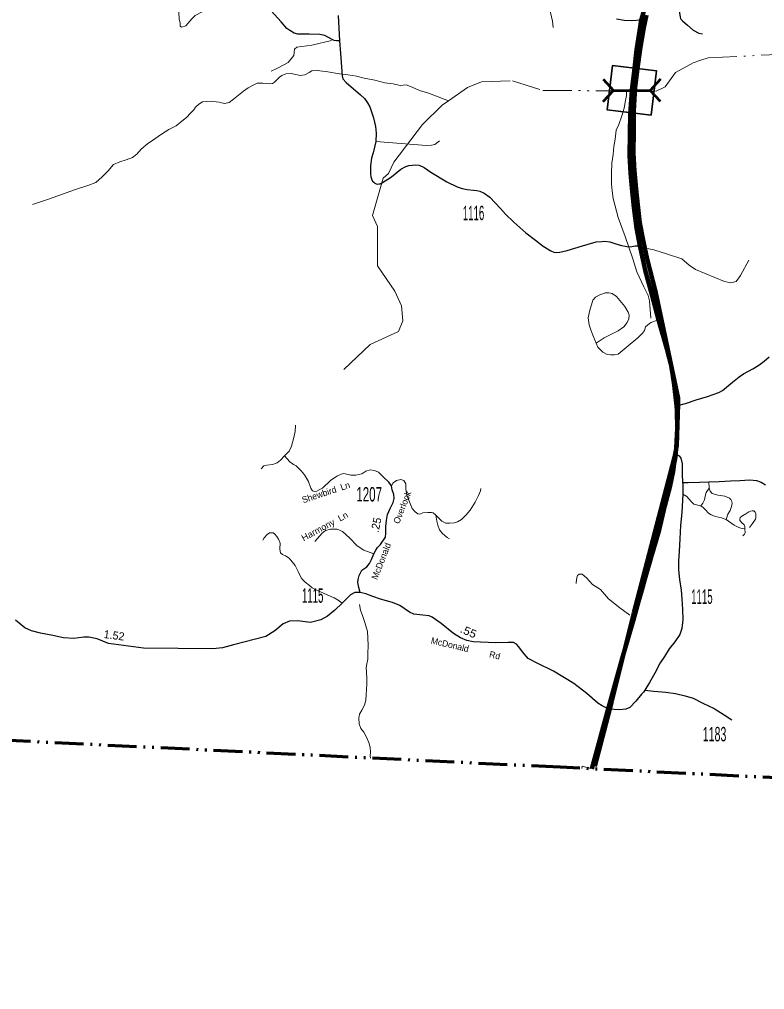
# Model space of a CAD drawing. Extents: x 152815 to 200516, y 146450 to 166891.
# Drawn here: x 167380 to 169708, y 147278 to 150308 of the extents above; entities that cross this region are included whole.
import ezdxf
from ezdxf.enums import TextEntityAlignment as Align

# ---------------------------------------------------------------- set-up
doc = ezdxf.new("R2010")
doc.units = 0
doc.header["$LTSCALE"] = 18
doc.linetypes.add('DASH_DOUBLE_DOT', pattern=[9.2, 5, -1.2, 0.3, -1.2, 0.3, -1.2])
doc.linetypes.add('SHORT_DASHED', pattern=[2.7, 1.5, -1.2])
for name, color, linetype in [('10', 7, 'Continuous'), ('11', 7, 'Continuous'), ('17', 7, 'Continuous')]:
    doc.layers.add(name, color=color, linetype=linetype)
for name, color, linetype, lineweight in [('29', 7, 'Continuous', 120), ('3', 7, 'Continuous', 158), ('31', 7, 'Continuous', 25), ('32', 7, 'Continuous', 25), ('35', 7, 'Continuous', 13), ('50', 7, 'Continuous', 13), ('52', 7, 'SHORT_DASHED', 60), ('59', 7, 'DASH_DOUBLE_DOT', 13), ('8', 7, 'Continuous', 25)]:
    doc.layers.add(name, color=color, linetype=linetype, lineweight=lineweight)

msp = doc.modelspace()

# ---------------------------------------------------------------- linework, layer by layer
at = {"layer": '29'}
msp.add_line((169168.5, 147967.39), (169219.57, 148155.16), dxfattribs=at)
for points in [[(169322.59, 150305.63), (169332.09, 150336.24), (169345.19, 150389.9), (169353.3, 150417.65), (169356.64, 150428.48)], [(169318.1, 149600.43), (169307.25, 149656.34), (169299.36, 149720.6), (169293.87, 149770.3), (169289.03, 149827.58), (169285.94, 149882.03), (169286.54, 149951.19), (169288.03, 150013.26), (169293.28, 150086.51), (169299.96, 150146.05), (169308.25, 150213.07), (169317.62, 150272.46), (169322.59, 150305.63)], [(169432.64, 149101.05), (169425.71, 149165.34), (169421.73, 149193.19), (169414.73, 149231.3), (169402.17, 149279.43), (169376.59, 149369.15), (169355.48, 149448.92), (169334.61, 149525.03), (169318.1, 149600.43)], [(169430.8, 148950.23), (169434.78, 149030.65), (169433.82, 149085.22), (169432.64, 149101.05)], [(169219.57, 148155.16), (169240.09, 148230.15), (169265.38, 148319.14), (169298.23, 148432.75), (169314.14, 148489.94), (169324.63, 148525.11), (169333.86, 148560.29), (169353.27, 148628.78), (169378.08, 148712.99), (169396.76, 148788.32), (169412.98, 148850.94), (169422.53, 148896.52), (169425.71, 148919.92), (169428.73, 148935.9), (169430.8, 148950.23)]]:
    msp.add_lwpolyline(points, dxfattribs=at)
at = {"layer": '3'}
for p, q in [((169437.44, 149124.61), (169366.94, 149458.61)), ((169230.44, 148178.61), (169299.69, 148455.11)), ((169177.69, 147975.36), (169230.44, 148178.61))]:
    msp.add_line(p, q, dxfattribs=at)
for points in [[(169329.44, 149613.86), (169318.19, 149672.36), (169311.69, 149728.36), (169306.19, 149778.11), (169301.44, 149835.36), (169298.44, 149889.86), (169298.94, 149959.11), (169299.44, 150021.86), (169303.69, 150094.86), (169310.44, 150154.36), (169320.69, 150220.86), (169330.19, 150281.11), (169338.69, 150320.86)], [(169366.94, 149458.61), (169340.94, 149559.61), (169329.44, 149613.86)], [(169434.19, 148977.36), (169437.44, 149106.61), (169437.44, 149124.61)], [(169299.69, 148455.11), (169419.44, 148912.61), (169426.94, 148940.36), (169429.69, 148956.61), (169434.19, 148977.36)]]:
    msp.add_lwpolyline(points, dxfattribs=at)
at = {"layer": '31', "lineweight": 35}
msp.add_lwpolyline([(169353.81, 150008.67), (169215.86, 150025.5), (169232.7, 150163.55), (169370.65, 150146.72)], close=True, dxfattribs=at)
at = {"layer": '32'}
for points in [[(169356.64, 150428.48), (169368.57, 150426.25), (169379.48, 150420.94), (169408.38, 150402.34), (169421.81, 150391.56), (169427.9, 150383.59), (169432.12, 150374.53), (169437.55, 150362.4), (169442.06, 150328.72), (169444.46, 150314.52), (169445.08, 150311.08), (169446.64, 150308.11), (169451.02, 150303.27), (169467.1, 150289.98), (169484.89, 150274.59), (169502.53, 150264.76), (169513.46, 150262.88)], [(168380.48, 150240.92), (168370.33, 150240.45), (168363.15, 150242.01), (168355.02, 150246.54), (168334.57, 150257.48), (168318.32, 150260.14), (168285.38, 150261.67), (168261.49, 150261.2), (168250.24, 150261.98), (168238.06, 150265.11), (168225.41, 150272.76), (168215.26, 150279.33), (168198.05, 150299.89), (168166.65, 150334.9)], [(168375.41, 150320.05), (168380.48, 150240.92)], [(169322.59, 150305.63), (169291.85, 150303.61), (169269.66, 150304.55), (169244.87, 150308.51)], [(168380.48, 150240.92), (168383.17, 150201.03), (168388.94, 150131.08), (168390.82, 150122.65), (168400.81, 150110.46), (168445.81, 150072.26), (168458.15, 150060.54), (168467.83, 150046.73), (168474.39, 150034.23), (168485.82, 150000.47), (168492.85, 149973.12), (168494.71, 149952.45), (168493.49, 149926.88), (168485.51, 149890.61), (168479.73, 149874.2), (168476.77, 149851.65), (168477.29, 149823.24), (168478.02, 149817), (168480.51, 149809.82), (168483.47, 149802.33), (168486.92, 149799.34), (168490.35, 149796.84), (168494.26, 149794.81), (168498.47, 149793.72), (168502.85, 149794.03), (168506.75, 149794.81), (168511.44, 149796.69), (168542.05, 149815.75), (168572.04, 149840.13), (168587.19, 149848.26), (168596.71, 149851.07), (168607.18, 149852.95), (168618.11, 149853.42), (168629.04, 149852.17), (168644.74, 149844.82), (168665.82, 149830.76), (168715.8, 149800.13), (168747.34, 149785.03), (168763.11, 149779.87), (168778.73, 149776.75), (168798.82, 149774.89), (168809.08, 149773.64), (168818.41, 149771.78), (168831.47, 149765.55), (168849.5, 149752.8), (168883.09, 149717.33), (168898.95, 149699.9), (168924.76, 149675.01), (168962.38, 149641.4), (168992.24, 149618.57), (169016.53, 149600.16), (169039.81, 149584.77), (169049.45, 149581.35), (169057.85, 149580.11), (169068.73, 149581.04), (169090.81, 149586.33), (169138.7, 149600.95), (169181.61, 149612.78), (169199.03, 149614.65), (169208.98, 149614.96), (169224.53, 149612.78), (169240.08, 149608.11), (169261.22, 149602.2), (169272.42, 149599.4), (169282.37, 149597.84), (169293.25, 149598.78), (169303.2, 149600.64), (169318.1, 149600.43)], [(169432.64, 149101.05), (169461.18, 149108.31), (169493.84, 149119.44), (169529.64, 149129.85), (169564.95, 149142.44), (169576.08, 149148.73), (169607.76, 149174.87), (169628.32, 149191.81), (169641.63, 149200.76), (169670.65, 149216.25), (169689.52, 149227.87), (169706.21, 149240.21), (169721.69, 149254.01)], [(169430.8, 148950.23), (169440.82, 148944.81), (169446.71, 148937.86), (169450.64, 148919.45), (169450.42, 148889.75), (169451.73, 148862.01)], [(168444.86, 148517.74), (168440.31, 148533.56), (168437.46, 148549.19), (168438.17, 148559.14), (168441.37, 148571.22), (168450.25, 148587.57), (168465.17, 148598.58), (168474.05, 148608.53), (168480.45, 148620.97), (168486.84, 148639.09), (168493.23, 148650.82), (168499.27, 148658.28), (168508.51, 148668.23), (168523.43, 148690.61), (168525.2, 148703.41), (168525.2, 148724.01), (168526.98, 148742.85), (168530.18, 148761.32), (168538.35, 148780.87), (168547.23, 148799.34), (168550.43, 148812.14), (168550.07, 148823.86), (168544.74, 148838.78), (168542.97, 148851.22), (168534.09, 148862.95), (168516.68, 148878.94)], [(169451.73, 148862.01), (169452.17, 148854.58), (169452.83, 148840.39), (169452.97, 148824.9), (169449.33, 148767.87), (169445.62, 148727.16), (169442.78, 148685.4), (169441.26, 148646.04), (169439.29, 148615.68), (169438.64, 148588.82), (169442.13, 148559.07), (169447.01, 148525.19), (169449.11, 148497.91), (169451.52, 148464.58), (169451.95, 148433.78), (169448.9, 148405.61), (169443, 148387.26), (169427.5, 148363.67), (169410.26, 148342.27), (169394.76, 148318.02), (169381.66, 148298.58), (169364.75, 148266.26), (169348.59, 148236.99), (169334.14, 148212.83)], [(169451.73, 148862.01), (169468.76, 148861.35), (169504.34, 148862.45), (169533.73, 148863.87), (169566.38, 148864.41), (169601.09, 148866.82), (169630.99, 148867.69), (169661.77, 148869.87), (169682.07, 148868.34), (169697.01, 148862.27), (169710.16, 148853.97)], [(169219.57, 148155.16), (169200.59, 148164.4), (169187.39, 148172.19), (169153.11, 148202.92), (169111.96, 148234.15), (169048.66, 148272.33), (168997.91, 148297.01), (168969.09, 148312.08), (168951.24, 148332.66), (168940.54, 148348.82), (168933.34, 148356.46), (168923.52, 148362.14), (168906.93, 148362.36), (168867.74, 148360.61), (168797.89, 148363.67), (168777.59, 148368.48), (168757.84, 148376.86), (168736.22, 148389.75), (168697.81, 148421.64), (168669.87, 148441.52), (168660.3, 148445.23), (168640.88, 148447.63), (168612.06, 148450.91), (168598.94, 148456.37), (168568.38, 148477.34), (168546.12, 148486.73), (168508.57, 148497.65), (168483.93, 148505.29), (168462.54, 148514.03), (168444.86, 148517.74), (168428.48, 148517.74), (168414.51, 148510.53), (168388.09, 148484.35), (168366.03, 148462.48), (168342.72, 148443.92), (168321.33, 148432.56), (168289.02, 148424.04), (168248.85, 148429.72), (168223.71, 148429.07), (168204.06, 148420.11), (168177.65, 148398.92), (168149.71, 148381.23), (168048.97, 148354.8), (168014.52, 148345.32), (167984.35, 148342.27), (167768.33, 148344.45), (167658.64, 148359.08), (167623.06, 148373.94), (167596.76, 148378.52), (167581.92, 148379.18), (167550.48, 148374.81)], [(167550.48, 148374.81), (167517.52, 148376.56), (167484.89, 148383.42), (167446.03, 148390.84), (167418.53, 148398.05), (167397.14, 148407.44), (167368.52, 148431.9)], [(169334.14, 148212.83), (169329.34, 148207.37), (169323.27, 148200.82), (169305.15, 148178.98), (169287.03, 148158.89), (169274.15, 148153.64), (169255.99, 148151.82), (169238.5, 148153.09), (169219.57, 148155.16)], [(169334.14, 148212.83), (169361.43, 148210), (169398.97, 148206.94), (169430.01, 148202.26), (169459.48, 148195.27), (169484.45, 148188.54), (169514.93, 148172.56), (169550.27, 148156.01), (169581.62, 148136.08), (169605.14, 148120.91)]]:
    msp.add_lwpolyline(points, dxfattribs=at)
at = {"layer": '35'}
for points in [[(167877.86, 150330.47), (167879.71, 150308.44), (167880.29, 150304.6), (167882.11, 150296.71), (167882.72, 150286.39), (167886.96, 150283.36), (167900.3, 150288), (167918.65, 150310.02), (167929.25, 150320.2), (167951.28, 150331.75), (167972.23, 150339.72), (167991.78, 150342.12), (168028.1, 150338.99), (168040.26, 150341.94), (168049.97, 150347.74), (168057.97, 150362.78), (168064.66, 150387.03), (168068.62, 150409.35), (168074.4, 150423.22), (168084.42, 150449.01), (168089.32, 150478.9)], [(168941.7, 150441.94), (168945.57, 150415.56), (168950.09, 150406.67), (168980.61, 150388.46), (169008.02, 150369.51), (169029.99, 150348.67), (169039.1, 150329.69), (169045.54, 150301.97), (169047.35, 150282.74)], [(168355.15, 150242.22), (168293.22, 150227.08), (168247.25, 150221.38), (168239.91, 150214.33), (168237.45, 150194.55), (168219.8, 150172.68), (168210.83, 150167.91), (168184.77, 150154.45), (168166.83, 150146.32)], [(168493.49, 149926.88), (168652.28, 149914.07), (168667.29, 149914.56), (168677.35, 149917.56), (168692.87, 149928.84)], [(169318.75, 149596.26), (169361.92, 149588.58), (169405.09, 149575.14), (169449.23, 149559.78), (169472.25, 149540.58), (169492.4, 149527.14), (169582.59, 149489.71), (169602.73, 149484.91), (169619.04, 149489.71), (169632.48, 149507.94), (169658.38, 149555.94)], [(169376.59, 149369.15), (169352.96, 149361.68), (169341.76, 149352.97), (169336.17, 149347.37), (169333.06, 149336.79), (169326.84, 149328.07), (169311.91, 149313.14), (169282.06, 149288.87), (169262.78, 149273.31), (169250.34, 149262.73), (169239.14, 149260.24), (169226.71, 149260.24), (169216.13, 149260.87), (169202.45, 149268.96), (169186.9, 149284.51), (169181.3, 149296.34)], [(168208.7, 148944.67), (168222.91, 148959.24), (168229.66, 148974.87), (168237.12, 149002.23), (168242.09, 149021.07), (168243.16, 149040.96)], [(168208.7, 148944.67), (168195.91, 148931.88), (168185.61, 148922.64), (168170.33, 148918.38), (168152.93, 148916.25), (168143.34, 148913.4), (168135.17, 148904.52)], [(168516.68, 148878.94), (168501.4, 148893.5), (168489.33, 148899.19), (168476.18, 148900.97), (168462.33, 148897.41), (168449.54, 148888.89), (168431.43, 148884.27), (168415.44, 148884.27), (168393.42, 148889.6), (168385.25, 148888.17), (168372.1, 148881.07), (168351.85, 148867.92), (168326.63, 148844.11), (168317.04, 148838.78), (168309.58, 148834.88), (168302.12, 148833.81), (168295.37, 148835.94), (168290.76, 148844.11), (168283.65, 148865.08), (168270.51, 148885.33), (168260.56, 148898.12), (168244.58, 148913.4), (168236.05, 148918.38), (168225.04, 148925.84), (168208.7, 148944.67)], [(168542.97, 148851.22), (168547.23, 148860.46), (168558.24, 148867.57), (168572.09, 148871.12), (168580.62, 148867.57), (168587.37, 148857.26), (168587.01, 148841.63), (168590.21, 148821.73), (168607.26, 148780.87), (168616.14, 148769.85), (168624.31, 148764.17), (168630.71, 148763.1), (168640.65, 148766.65), (168655.57, 148767.72), (168667.65, 148768.43), (168672.98, 148766.65), (168680.79, 148759.9)], [(169534.65, 148844.23), (169525.3, 148830.77), (169521.9, 148819.02), (169519.74, 148807.58), (169514.79, 148796.75), (169508.92, 148788.4)], [(169533.73, 148863.87), (169534.65, 148844.23), (169538.05, 148834.64), (169544.24, 148827.53), (169561.39, 148822.58), (169583.8, 148818.56), (169597.79, 148812.99), (169601.97, 148808.97), (169605.98, 148802.01), (169606.14, 148796.29), (169604.44, 148786.55), (169599.8, 148774.48), (169593.39, 148762.42), (169588.91, 148749.43), (169587.59, 148746.03)], [(168680.79, 148759.9), (168699.26, 148740.71), (168711.7, 148735.03), (168724.84, 148734.32), (168737.98, 148736.1), (168748.64, 148739.29), (168761.43, 148745.69), (168775.99, 148760.61), (168787.72, 148774.83), (168803.7, 148800.76), (168814, 148821.02), (168820.4, 148835.94), (168821.46, 148843.4)], [(169508.92, 148788.4), (169495.01, 148791.49), (169486.97, 148793.97), (169478.93, 148802.63), (169465.33, 148817.47), (169452.97, 148824.9)], [(169587.59, 148746.03), (169573.06, 148751.6), (169554.82, 148755.93), (169540.91, 148760.88), (169532.88, 148766.13), (169523.29, 148776.34), (169515.56, 148783.45), (169508.92, 148788.4)], [(168680.79, 148759.9), (168683.64, 148741.07), (168686.83, 148728.28), (168692.87, 148713.71), (168701.75, 148702.69), (168715.96, 148690.26), (168723.78, 148685.28)], [(169646.64, 148716.65), (169645.71, 148724.07), (169644.16, 148729.02), (169636.12, 148737.06), (169630.56, 148744.17), (169630.25, 148746.34), (169631.49, 148751.91), (169636.43, 148756.24), (169648.8, 148764.28), (169658.69, 148770.15), (169663.33, 148772.32), (169668.58, 148773.56), (169673.99, 148772.94), (169678.63, 148769.23), (169680.18, 148763.35), (169680.18, 148751.91), (169679.56, 148746.96), (169670.28, 148733.66), (169660.39, 148721.6)], [(169587.59, 148746.03), (169612.63, 148728.71), (169627.78, 148720.98), (169633.65, 148718.81), (169646.64, 148716.65)], [(168388.09, 148484.35), (168376.01, 148494.47), (168363.76, 148501.94), (168341.55, 148511.35), (168309.05, 148525.21), (168294.84, 148533.2), (168286.32, 148539.6), (168272.82, 148550.44), (168265.18, 148557.37), (168260.03, 148564.29), (168251.15, 148583.3), (168241.2, 148602.31), (168231.97, 148614.22), (168222.38, 148625.77), (168211.54, 148632.34), (168201.77, 148636.96), (168196.27, 148641.93), (168194.67, 148646.91), (168193.78, 148654.73), (168194.31, 148671.78), (168189.34, 148684.22), (168184.54, 148693.46), (168177.08, 148701.1), (168172.82, 148704.29), (168166.25, 148704.83), (168161.28, 148704.12), (168153.82, 148699.5), (168145.11, 148689.19), (168140.85, 148681.38)], [(168486.84, 148639.09), (168456.29, 148650.82), (168435.33, 148663.96), (168411.18, 148688.48), (168389.86, 148709.09), (168372.81, 148716.2), (168351.5, 148715.84), (168336.22, 148711.93), (168325.57, 148703.76), (168302.83, 148677.11)], [(169646.64, 148716.65), (169647.1, 148704.59), (169645.24, 148699.95), (169642.15, 148697.16), (169639.37, 148695.31)], [(169287.27, 148447.26), (169255.25, 148470.3), (169219.83, 148498.21), (169195.22, 148527.1), (169170.17, 148543.6), (169151.59, 148563.97), (169138.52, 148575.43), (169128.73, 148575.63), (169123.54, 148570.94), (169120.82, 148560.2), (169119.34, 148546.63)], [(169165.58, 147969.08), (169137.83, 147976.04), (169137.12, 147968.92)]]:
    msp.add_lwpolyline(points, dxfattribs=at)
msp.add_lwpolyline([(169181.3, 149296.34), (169206.8, 149313.76), (169227.33, 149323.72), (169250.34, 149335.54), (169267.75, 149347.99), (169278.33, 149361.06), (169283.3, 149372.26), (169285.17, 149384.08), (169281.43, 149393.42), (169271.48, 149410.84), (169245.36, 149441.96), (169231.68, 149451.91), (169221.11, 149454.4), (169211.16, 149454.4), (169193.74, 149447.56), (169179.44, 149440.09), (169171.35, 149430.75), (169170.11, 149427.02), (169162.02, 149400.26), (169157.05, 149375.37), (169159.54, 149353.59), (169165.13, 149338.65), (169171.35, 149321.23)], close=True, dxfattribs=at)
at = {"layer": '50', "lineweight": 53}
for p, q in [((169383.09, 150120.83), (169350.21, 150086.11)), ((169203.42, 150051.39), (169236.3, 150086.11)), ((169383.09, 150051.39), (169350.21, 150086.11))]:
    msp.add_line(p, q, dxfattribs=at)
msp.add_lwpolyline([(169203.42, 150120.83), (169236.3, 150086.11), (169350.21, 150086.11)], dxfattribs=at)
at = {"layer": '52', "linetype": 'DASH_DOUBLE_DOT', "lineweight": 70}
msp.add_lwpolyline([(182789.84, 147278.16), (182373.58, 147300.32), (181633.37, 147346.14), (181086.16, 147384.15), (178265.79, 147559.9), (176144.08, 147685.68), (173281.48, 147796.02), (170798.78, 147913.96), (170288.5, 147912.71), (169069.27, 147972.23), (164742.8, 148182.36), (162994.73, 148248.41), (161782.09, 148300.1), (159140.19, 148484.96), (159133.52, 148485.99), (159124.89, 148484.57), (157044.93, 148561.56), (156459.24, 148595.53), (155593.95, 148638.58), (155280.85, 148647.43), (154625.82, 148672.62), (154253.63, 148695.37), (153344.66, 148742.9), (152867.39, 148756.68)], dxfattribs=at)
at = {"layer": '59', "linetype": 'Continuous'}
msp.add_line((168476.33, 148008.41), (168476.43, 148001.02), dxfattribs=at)
at = {"layer": '59'}
for points in [[(169509.17, 150180.42), (169531.31, 150187.58), (169974.62, 150209.58), (170010.59, 150217.84), (170021.23, 150227.62), (170022.09, 150232.01)], [(169276.73, 150084.45), (169368.7, 150083.91), (169397.27, 150097.31), (169429.91, 150141.64), (169484.77, 150172.53), (169509.17, 150180.42)], [(167421.66, 149730.23), (167471.31, 149746.55), (167555.88, 149776.91), (167596.86, 149790.62), (167618.64, 149798.64), (167639.11, 149816.52), (167657.8, 149835.09), (167674.7, 149854.36), (167694.03, 149862.52), (167713.89, 149868.78), (167733.83, 149876.91), (167747.17, 149886.59), (167760.22, 149902.41), (167780.66, 149919.67), (167802.83, 149935), (167824.33, 149949.14), (167847.09, 149964.44), (167869.64, 149975.47), (167887.5, 149989.8), (167902.16, 150001.86), (167915.08, 150015.25), (167925.41, 150025.7), (167930.72, 150033.98), (167940.34, 150042.64), (167952.34, 150050.56), (167963.39, 150051.81), (167981.09, 150052.09), (167994.44, 150050.77), (168004.75, 150049.61), (168011.94, 150047.39), (168022.22, 150045.62), (168035.17, 150048.61), (168049.12, 150058.25), (168079.77, 150084.14), (168094.94, 150093.73), (168108.11, 150100.98), (168122.58, 150108.77), (168140.23, 150108.45), (168150.55, 150107.28), (168160.88, 150106.73), (168170.7, 150108.05), (168177, 150112), (168183.47, 150118.38), (168192.45, 150127.08), (168199.48, 150132.81), (168212.53, 150137.62), (168229.05, 150138.58), (168243.53, 150135.36), (168257.38, 150132.19), (168271.55, 150135.09), (168285.36, 150142.31), (168294.17, 150147.34), (168310.03, 150147.73), (168343.39, 150144.12), (168379.64, 150137.91), (168405.69, 150134.69), (168432.92, 150130.8), (168456.95, 150124.02), (168490.16, 150117.97), (168521.45, 150110.19), (168547.47, 150106.36), (168569.77, 150101.5), (168588.78, 150103.55), (168606.69, 150096.48), (168629.91, 150086.08), (168655.14, 150078.61), (168674.27, 150071.48), (168720.61, 150053.52)], [(168720.61, 150053.52), (168779.53, 150094.84), (168823.64, 150112.95), (168920.36, 150115.98), (169015.45, 150086.06), (169276.73, 150084.45)], [(169276.73, 150084.45), (169276.7, 150070.64), (169273.38, 150054.3), (169269.67, 150030.66), (169262.27, 150006.59), (169252.89, 149979.56), (169244.64, 149962.28), (169241.27, 149933.7), (169236.98, 149910.7), (169234.44, 149885.77), (169231.16, 149859.03), (169230, 149826.08), (169229.44, 149793.09), (169232, 149772.77), (169234.95, 149748.16), (169250.69, 149689.23), (169271.84, 149629.41), (169296.14, 149559.62), (169308.59, 149519.22), (169330.48, 149472.8), (169338.25, 149458.31), (169344.28, 149445.77), (169348.27, 149429.05), (169352.3, 149374.42)]]:
    msp.add_lwpolyline(points, dxfattribs=at)
at = {"layer": '59', "linetype": 'Continuous'}
for points in [[(168573.62, 149413.23), (168553.02, 149459.64), (168498.39, 149538.72), (168499.23, 149660.66), (168483.06, 149694.98), (168516.75, 149812.27), (168532.72, 149826.94), (168549.62, 149861.59), (168639.23, 149979.72), (168700.61, 150039.47), (168720.61, 150053.52)], [(168393.58, 149214.94), (168476.12, 149292.23), (168564.58, 149333.44), (168577.52, 149366.62), (168573.62, 149413.23)], [(168442.58, 148480.61), (168445.56, 148462.78), (168453.34, 148442.92), (168459.38, 148424.97), (168467.44, 148396.55), (168468.52, 148376.94), (168470, 148352.44), (168469.08, 148328.03), (168469, 148310.33), (168465.98, 148295.16), (168463.09, 148283.66), (168464.41, 148270.17), (168465.41, 148248.75), (168465.41, 148232.86), (168464.7, 148214.55), (168463.5, 148199.31), (168462.86, 148182.23), (168458.55, 148165.91), (168449.41, 148150.36), (168442.2, 148137.83), (168440.53, 148125.66), (168441.08, 148108.53), (168447.23, 148093.62), (168456.53, 148081.66), (168464.5, 148066.06), (168471.2, 148049.92), (168475.47, 148033.86), (168476.72, 148019.16), (168476.33, 148008.41)]]:
    msp.add_lwpolyline(points, dxfattribs=at)

# ---------------------------------------------------------------- texts
at = {"layer": '10'}
msp.add_text('Shewbird  Ln', height=20, rotation=18.227, dxfattribs=at).set_placement((168340.89, 148821.23), align=Align.CENTER)
at = {"layer": '10', "width": 1.05}
msp.add_text('Harmony  Ln', height=20, rotation=28.507, dxfattribs=at).set_placement((168338.61, 148715.92), align=Align.CENTER)
at = {"layer": '11'}
for s, rotation, p in [('McDonald         Overlook', 68.543, (168551.43, 148693.32)), ('McDonald         Rd', 346.683, (168771.83, 148333.87))]:
    msp.add_text(s, height=20, rotation=rotation, dxfattribs=at).set_placement(p, align=Align.CENTER)
at = {"layer": '17'}
for s, rotation, p in [('.25', 77.6, (168506.63, 148726.79)), ('1.52', 352.401, (167674.56, 148372.09))]:
    msp.add_text(s, height=25, rotation=rotation, dxfattribs=at).set_placement(p, align=Align.CENTER)
at = {"layer": '17', "width": 1.1}
msp.add_text('.55', height=25, rotation=336.995, dxfattribs=at).set_placement((168778.11, 148384.55), align=Align.CENTER)
at = {"layer": '8'}
for s, width, p in [('1116', 0.5, (168798.82, 149680.76)), ('1207', 0.6, (168472.72, 148802.33)), ('1115', 0.5, (168296.29, 148486.12)), ('1115', 0.5, (169512.02, 148482.55)), ('1183', 0.55, (169551.56, 148053.43))]:
    msp.add_text(s, height=45, dxfattribs=dict(at, width=width)).set_placement(p, align=Align.CENTER)

doc.saveas('drawing.dxf')
